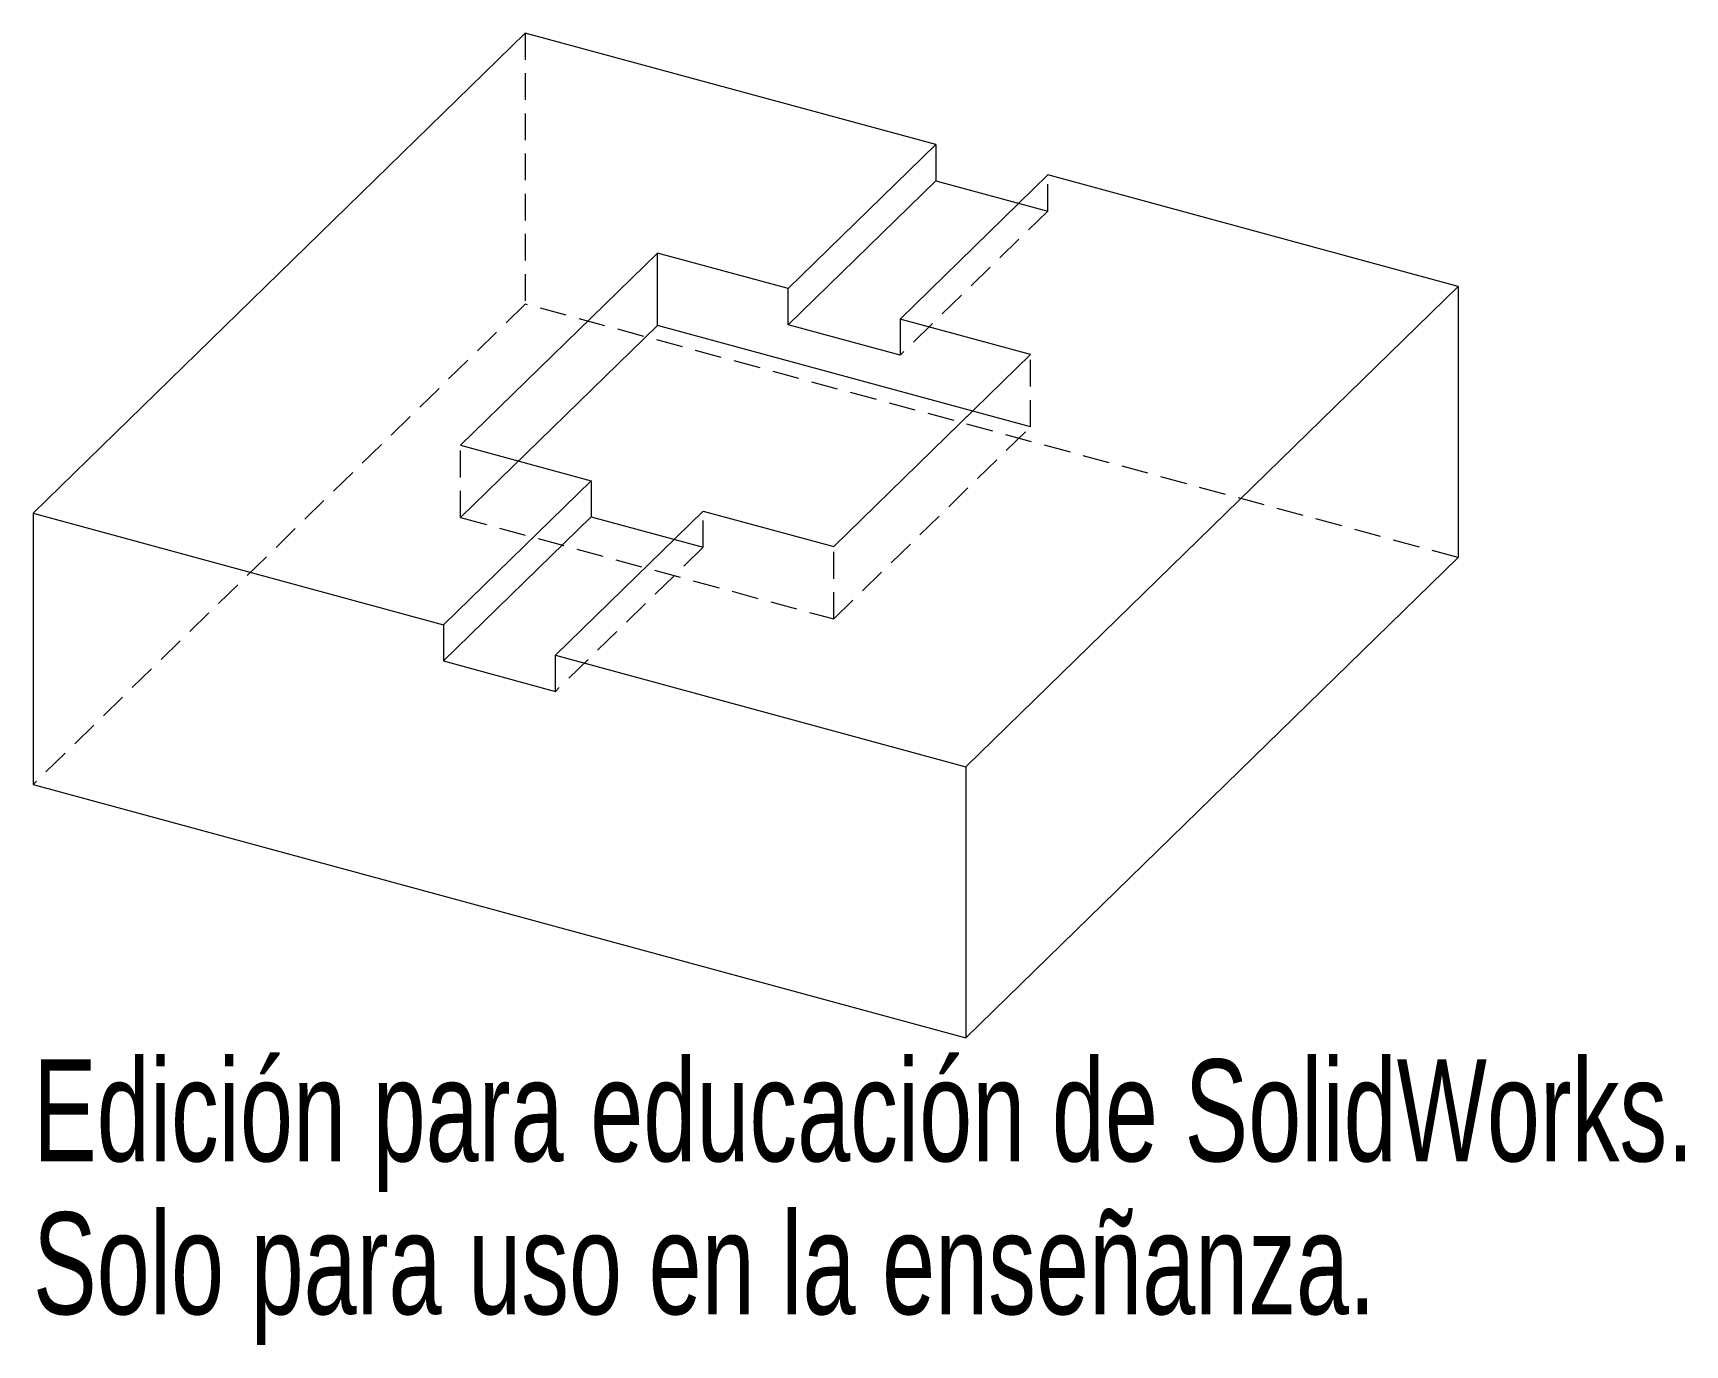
# Model space of a CAD drawing. Header units: millimetres. Extents: x -46.8 to 31.5, y -30.1 to 32.2.
import ezdxf

# ---------------------------------------------------------------- set-up
doc = ezdxf.new("R2010")
doc.units = ezdxf.units.MM
doc.linetypes.add('HIDDEN', pattern=[1.905, 1.27, -0.635])
doc.styles.add('SLDTEXTSTYLE0', font='TXT', dxfattribs={"width": 0.7})

msp = doc.modelspace()

# ---------------------------------------------------------------- linework, layer by layer
at = {"color": 7, "linetype": 'Continuous', "lineweight": 15}
for p, q in [((-23.445, 32.158), (-46.779, 9.382)), ((-3.987, 26.87), (-23.445, 32.158)), ((-3.987, 26.87), (-10.988, 20.037)), ((-3.987, 26.87), (-3.987, 25.155)), ((-3.987, 25.155), (-10.988, 18.323)), ((1.319, 25.427), (-5.681, 18.595)), ((-3.987, 25.155), (1.319, 23.713)), ((20.776, 20.139), (1.319, 25.427)), ((-17.179, 21.72), (-26.513, 12.609)), ((-10.988, 20.037), (-17.179, 21.72)), ((-17.179, 18.291), (-17.179, 21.72)), ((-10.988, 18.323), (-10.988, 20.037)), ((-2.559, -2.636), (20.776, 20.139)), ((20.776, 20.139), (20.776, 7.282)), ((-17.179, 18.291), (-26.513, 9.181)), ((0.51, 13.484), (-17.179, 18.291)), ((-5.681, 16.88), (-10.988, 18.323)), ((0.51, 16.912), (-5.681, 18.595)), ((-5.681, 18.595), (-5.681, 16.88)), ((-8.824, 7.802), (0.51, 16.912)), ((-26.513, 12.609), (-20.322, 10.927)), ((-20.322, 10.927), (-27.322, 4.094)), ((-20.322, 10.927), (-20.322, 9.212)), ((-15.015, 9.485), (-22.016, 2.652)), ((-15.015, 9.485), (-8.824, 7.802)), ((-46.779, 9.382), (-46.779, -3.475)), ((-46.779, 9.382), (-27.322, 4.094)), ((-20.322, 9.212), (-27.322, 2.38)), ((-20.322, 9.212), (-15.015, 7.77)), ((-2.559, -15.494), (20.776, 7.282)), ((-27.322, 4.094), (-27.322, 2.38)), ((-27.322, 2.38), (-22.016, 0.938)), ((-22.016, 0.938), (-22.016, 2.652)), ((-22.016, 2.652), (-2.559, -2.636)), ((-2.559, -2.636), (-2.559, -15.494)), ((-46.779, -3.475), (-2.559, -15.494))]:
    msp.add_line(p, q, dxfattribs=at)
at = {"color": 7, "linetype": 'HIDDEN', "lineweight": 0}
for p, q in [((-23.445, 32.158), (-23.445, 19.3)), ((1.319, 23.713), (1.319, 25.427)), ((1.319, 23.713), (-5.681, 16.88)), ((-23.445, 19.3), (-46.779, -3.475)), ((20.776, 7.282), (-23.445, 19.3)), ((0.51, 13.484), (0.51, 16.912)), ((-8.824, 4.373), (0.51, 13.484)), ((-26.513, 9.181), (-26.513, 12.609)), ((-15.015, 7.77), (-15.015, 9.485)), ((-26.513, 9.181), (-8.824, 4.373)), ((-15.015, 7.77), (-22.016, 0.938)), ((-8.824, 4.373), (-8.824, 7.802))]:
    msp.add_line(p, q, dxfattribs=at)

# ---------------------------------------------------------------- texts
at = {"color": 7, "linetype": 'Continuous', "char_height": 4.83362, "attachment_point": 1, "style": 'SLDTEXTSTYLE0'}
for s, insert in [('Edición para educación de SolidWorks.', (-46.779, -16.513)), ('Solo para uso en la enseñanza.', (-46.779, -23.764))]:
    msp.add_mtext(s, dxfattribs=dict(at, insert=insert))

doc.saveas('drawing.dxf')
